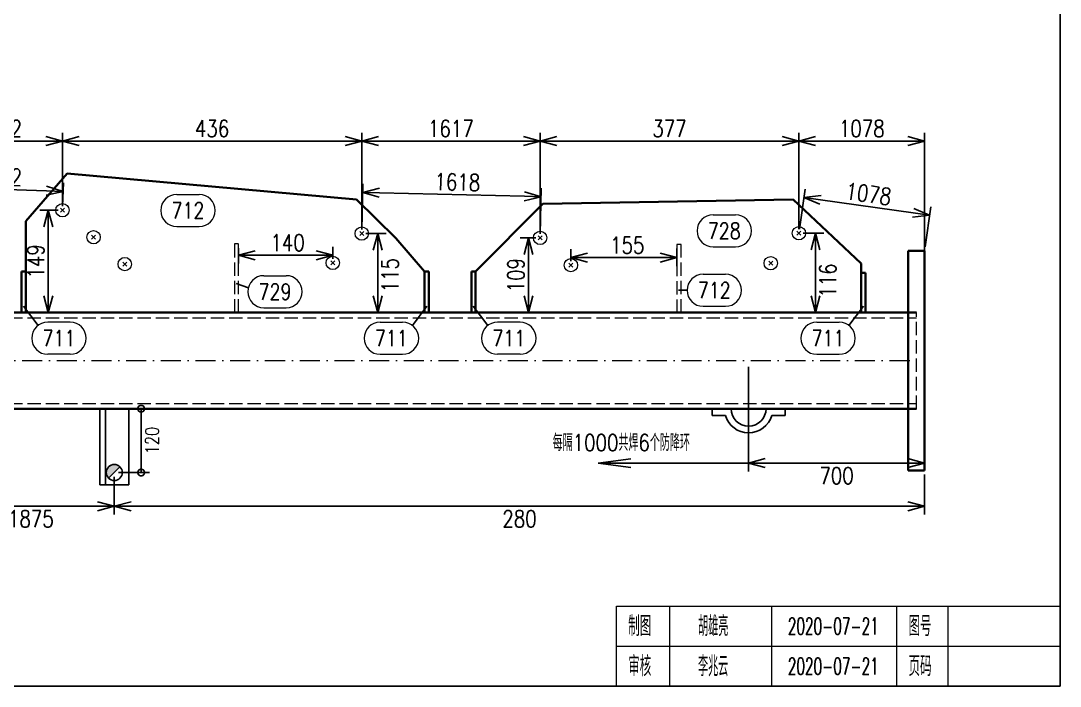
# Model space of a CAD drawing. Extents: x 1310 to 15542, y -76 to 8381.
# Drawn here: x 1657.7 to 1813.4, y 2203.8 to 2303.5 of the extents above; entities that cross this region are included whole.
import ezdxf
from ezdxf.enums import TextEntityAlignment as Align

# ---------------------------------------------------------------- set-up
doc = ezdxf.new("R2010")
doc.units = 0
doc.header["$MEASUREMENT"] = 0
doc.linetypes.add('一点画线', pattern=[5.2, 3, -1, 0.2, -1])
doc.linetypes.add('虚线', pattern=[2.75, 2, -0.75])
doc.layers.get('0').update_dxf_attribs({"linetype": 'CONTINUOUS', "lineweight": 25})
doc.layers.get('Defpoints').update_dxf_attribs({"linetype": 'CONTINUOUS'})
doc.layers.add('4', color=7, linetype='CONTINUOUS', lineweight=25)
doc.layers.add('5', color=7, linetype='CONTINUOUS', lineweight=25)
doc.styles.add('DimFont', font='simplex.shx', dxfattribs={"width": 0.8, "bigfont": 'gbhzfs.shx'})
doc.styles.get("Standard").update_dxf_attribs({"font": 'simplex.shx', "width": 0.7, "height": 3, "bigfont": 'gbhzfs.shx'})
doc.dimstyles.new('DHDxfDimStyleOpen30', dxfattribs={"dimtxt": 2.5, "dimasz": 2.5, "dimexe": 1.25, "dimexo": 0.625, "dimtad": 2, "dimtxsty": 'DimFont', "dimblk": 'OPEN30', "dimblk1": 'OPEN30', "dimblk2": 'OPEN30', "dimcen": 2.5, "dimadec": 0, "dimazin": 0, "dimtfac": 1, "dimtmove": 0, "dimatfit": 3, "dimfxl": 0, "dimarcsym": 0})

# ---------------------------------------------------------------- blocks, each defined once
blk = doc.blocks.new('板孔21.5')
at = {"layer": '5', "color": 7, "linetype": 'Continuous', "lineweight": 13}
for p, q in [((-0.3, -0.3), (0.3, 0.3)), ((0.3, -0.3), (-0.3, 0.3))]:
    blk.add_line(p, q, dxfattribs=at)
blk.add_circle((0, 0), 1, dxfattribs=at)
blk = doc.blocks.new('_OPEN30')
at = {"color": 0, "linetype": 'ByBlock', "lineweight": -2}
for p, q in [((-1, 0.268), (0, 0)), ((0, 0), (-1, -0.268)), ((0, 0), (-1, 0))]:
    blk.add_line(p, q, dxfattribs=at)
blk = doc.blocks.new('*D133')
at = {"layer": '5', "color": 96, "linetype": 'Continuous', "lineweight": -2}
for p, q in [((1774.36, 2272.3), (1775.2, 2278.27)), ((1777.5, 2276.68), (1791.38, 2274.74)), ((1793.19, 2269.66), (1794.02, 2275.63))]:
    blk.add_line(p, q, dxfattribs=at)
at = {"layer": 'Defpoints', "color": 0, "linetype": 'Continuous'}
for p in [(1793.85, 2274.39), (1774.27, 2271.68), (1793.1, 2269.05)]:
    blk.add_point(p, dxfattribs=at)
at = {"layer": '5', "color": 96, "linetype": 'Continuous', "lineweight": -2, "xscale": 2.5, "yscale": 2.5, "zscale": 2.5}
for p, rotation in [((1775.02, 2277.03), 172.0278878811526), ((1793.85, 2274.39), 352.0278878811527)]:
    blk.add_blockref('_OPEN30', p, dxfattribs=dict(at, rotation=rotation))
at = {"layer": '5', "color": 96, "linetype": 'Continuous', "lineweight": 18, "insert": (1784.7, 2277.57), "char_height": 2.5, "attachment_point": 5, "rotation": 352.0279, "line_spacing_factor": 0.6, "style": 'DimFont'}
blk.add_mtext('1078', dxfattribs=at)
blk = doc.blocks.new('*D137')
at = {"layer": '5', "color": 6, "linetype": 'Continuous', "lineweight": -2}
for p, q in [((1663.29, 2275.13), (1660.54, 2275.13)), ((1661.79, 2262.29), (1661.79, 2272.63)), ((1663.29, 2259.79), (1660.54, 2259.79))]:
    blk.add_line(p, q, dxfattribs=at)
at = {"layer": 'Defpoints', "color": 0, "linetype": 'Continuous'}
for p in [(1661.79, 2275.13), (1663.92, 2275.13), (1663.92, 2259.79)]:
    blk.add_point(p, dxfattribs=at)
at = {"layer": '5', "color": 6, "linetype": 'Continuous', "lineweight": -2, "xscale": 2.5, "yscale": 2.5, "zscale": 2.5}
for p, rotation in [((1661.79, 2275.13), 90), ((1661.79, 2259.79), 270)]:
    blk.add_blockref('_OPEN30', p, dxfattribs=dict(at, rotation=rotation))
at = {"layer": '5', "color": 6, "linetype": 'Continuous', "lineweight": 18, "insert": (1659.91, 2267.46), "char_height": 2.5, "attachment_point": 5, "rotation": 90, "line_spacing_factor": 0.6, "style": 'DimFont'}
blk.add_mtext('149', dxfattribs=at)
blk = doc.blocks.new('*D138')
at = {"layer": '5', "color": 6, "linetype": 'Continuous', "lineweight": -2}
for p, q in [((1709.38, 2271.63), (1712.4, 2271.63)), ((1711.15, 2262.29), (1711.15, 2269.13)), ((1709.38, 2259.79), (1712.4, 2259.79))]:
    blk.add_line(p, q, dxfattribs=at)
at = {"layer": 'Defpoints', "color": 0, "linetype": 'Continuous'}
for p in [(1708.76, 2271.63), (1711.15, 2271.63), (1708.76, 2259.79)]:
    blk.add_point(p, dxfattribs=at)
at = {"layer": '5', "color": 6, "linetype": 'Continuous', "lineweight": -2, "xscale": 2.5, "yscale": 2.5, "zscale": 2.5}
for p, rotation in [((1711.15, 2271.63), 90), ((1711.15, 2259.79), 270)]:
    blk.add_blockref('_OPEN30', p, dxfattribs=dict(at, rotation=rotation))
at = {"layer": '5', "color": 6, "linetype": 'Continuous', "lineweight": 18, "insert": (1713.02, 2265.39), "char_height": 2.5, "attachment_point": 5, "rotation": 90, "line_spacing_factor": 0.6, "style": 'DimFont'}
blk.add_mtext('115', dxfattribs=at)
blk = doc.blocks.new('*D139')
at = {"layer": '5', "color": 6, "linetype": 'Continuous', "lineweight": -2}
for p, q in [((1734.86, 2270.98), (1732.5, 2270.98)), ((1733.75, 2262.29), (1733.75, 2268.48)), ((1734.86, 2259.79), (1732.5, 2259.79))]:
    blk.add_line(p, q, dxfattribs=at)
at = {"layer": 'Defpoints', "color": 0, "linetype": 'Continuous'}
for p in [(1733.75, 2270.98), (1735.48, 2270.98), (1735.48, 2259.79)]:
    blk.add_point(p, dxfattribs=at)
at = {"layer": '5', "color": 6, "linetype": 'Continuous', "lineweight": -2, "xscale": 2.5, "yscale": 2.5, "zscale": 2.5}
for p, rotation in [((1733.75, 2270.98), 90), ((1733.75, 2259.79), 270)]:
    blk.add_blockref('_OPEN30', p, dxfattribs=dict(at, rotation=rotation))
at = {"layer": '5', "color": 6, "linetype": 'Continuous', "lineweight": 18, "insert": (1731.87, 2265.39), "char_height": 2.5, "attachment_point": 5, "rotation": 90, "line_spacing_factor": 0.6, "style": 'DimFont'}
blk.add_mtext('109', dxfattribs=at)
blk = doc.blocks.new('*D140')
at = {"layer": '5', "color": 6, "linetype": 'Continuous', "lineweight": -2}
for p, q in [((1774.9, 2271.68), (1778, 2271.68)), ((1776.75, 2262.29), (1776.75, 2269.18)), ((1774.9, 2259.79), (1778, 2259.79))]:
    blk.add_line(p, q, dxfattribs=at)
at = {"layer": 'Defpoints', "color": 0, "linetype": 'Continuous'}
for p in [(1774.27, 2271.68), (1776.75, 2271.68), (1774.27, 2259.79)]:
    blk.add_point(p, dxfattribs=at)
at = {"layer": '5', "color": 6, "linetype": 'Continuous', "lineweight": -2, "xscale": 2.5, "yscale": 2.5, "zscale": 2.5}
for p, rotation in [((1776.75, 2271.68), 90), ((1776.75, 2259.79), 270)]:
    blk.add_blockref('_OPEN30', p, dxfattribs=dict(at, rotation=rotation))
at = {"layer": '5', "color": 6, "linetype": 'Continuous', "lineweight": 18, "insert": (1778.62, 2264.59), "char_height": 2.5, "attachment_point": 5, "rotation": 90, "line_spacing_factor": 0.6, "style": 'DimFont'}
blk.add_mtext('116', dxfattribs=at)
blk = doc.blocks.new('*D142')
at = {"layer": '5', "color": 96, "linetype": 'Continuous', "lineweight": -2}
for p, q in [((1644.95, 2276.39), (1645.07, 2279.85)), ((1663.94, 2275.75), (1664.06, 2279.21)), ((1647.53, 2278.52), (1661.51, 2278.04))]:
    blk.add_line(p, q, dxfattribs=at)
at = {"layer": 'Defpoints', "color": 0, "linetype": 'Continuous'}
for p in [(1664.01, 2277.96), (1644.93, 2275.77), (1663.92, 2275.13)]:
    blk.add_point(p, dxfattribs=at)
at = {"layer": '5', "color": 96, "linetype": 'Continuous', "lineweight": -2, "xscale": 2.5, "yscale": 2.5, "zscale": 2.5}
for p, rotation in [((1645.03, 2278.6), 178.0551449607421), ((1664.01, 2277.96), 358.0551449607422)]:
    blk.add_blockref('_OPEN30', p, dxfattribs=dict(at, rotation=rotation))
at = {"layer": '5', "color": 96, "linetype": 'Continuous', "lineweight": 18, "insert": (1654.43, 2280.16), "char_height": 2.5, "attachment_point": 5, "rotation": 358.0551, "line_spacing_factor": 0.6, "style": 'DimFont'}
blk.add_mtext('1422', dxfattribs=at)
blk = doc.blocks.new('*D143')
at = {"layer": '5', "color": 96, "linetype": 'Continuous', "lineweight": -2}
for p, q in [((1708.78, 2272.25), (1708.94, 2279.06)), ((1711.41, 2277.75), (1733.14, 2277.22)), ((1735.5, 2271.61), (1735.66, 2278.41))]:
    blk.add_line(p, q, dxfattribs=at)
at = {"layer": 'Defpoints', "color": 0, "linetype": 'Continuous'}
for p in [(1735.63, 2277.16), (1708.76, 2271.63), (1735.48, 2270.98)]:
    blk.add_point(p, dxfattribs=at)
at = {"layer": '5', "color": 96, "linetype": 'Continuous', "lineweight": -2, "xscale": 2.5, "yscale": 2.5, "zscale": 2.5}
for p, rotation in [((1708.91, 2277.81), 178.6092637339684), ((1735.63, 2277.16), 358.6092637339684)]:
    blk.add_blockref('_OPEN30', p, dxfattribs=dict(at, rotation=rotation))
at = {"layer": '5', "color": 96, "linetype": 'Continuous', "lineweight": 18, "insert": (1723.1, 2279.34), "char_height": 2.5, "attachment_point": 5, "rotation": 358.6093, "line_spacing_factor": 0.6, "style": 'DimFont'}
blk.add_mtext('1618', dxfattribs=at)
blk = doc.blocks.new('*D147')
at = {"layer": '5', "color": 7, "linetype": 'Continuous', "lineweight": -2}
for p, q in [((1644.93, 2276.4), (1644.93, 2286.75)), ((1663.92, 2275.75), (1663.92, 2286.75)), ((1647.43, 2285.5), (1661.42, 2285.5))]:
    blk.add_line(p, q, dxfattribs=at)
at = {"layer": 'Defpoints', "color": 0, "linetype": 'Continuous'}
for p in [(1663.92, 2285.5), (1644.93, 2275.77), (1663.92, 2275.13)]:
    blk.add_point(p, dxfattribs=at)
at = {"layer": '5', "color": 7, "linetype": 'Continuous', "lineweight": -2, "xscale": 2.5, "yscale": 2.5, "zscale": 2.5, "rotation": 180}
blk.add_blockref('_OPEN30', (1644.93, 2285.5), dxfattribs=at)
at = {"layer": '5', "color": 7, "linetype": 'Continuous', "lineweight": -2, "xscale": 2.5, "yscale": 2.5, "zscale": 2.5}
blk.add_blockref('_OPEN30', (1663.92, 2285.5), dxfattribs=at)
at = {"layer": '5', "color": 7, "linetype": 'Continuous', "lineweight": 18, "insert": (1654.43, 2287.37), "char_height": 2.5, "attachment_point": 5, "line_spacing_factor": 0.6, "style": 'DimFont'}
blk.add_mtext('1422', dxfattribs=at)
blk = doc.blocks.new('*D148')
at = {"layer": '5', "color": 7, "linetype": 'Continuous', "lineweight": -2}
for p, q in [((1663.92, 2275.75), (1663.92, 2286.75)), ((1708.76, 2272.25), (1708.76, 2286.75)), ((1666.42, 2285.5), (1706.26, 2285.5))]:
    blk.add_line(p, q, dxfattribs=at)
at = {"layer": 'Defpoints', "color": 0, "linetype": 'Continuous'}
for p in [(1708.76, 2285.5), (1663.92, 2275.13), (1708.76, 2271.63)]:
    blk.add_point(p, dxfattribs=at)
at = {"layer": '5', "color": 7, "linetype": 'Continuous', "lineweight": -2, "xscale": 2.5, "yscale": 2.5, "zscale": 2.5, "rotation": 180}
blk.add_blockref('_OPEN30', (1663.92, 2285.5), dxfattribs=at)
at = {"layer": '5', "color": 7, "linetype": 'Continuous', "lineweight": -2, "xscale": 2.5, "yscale": 2.5, "zscale": 2.5}
blk.add_blockref('_OPEN30', (1708.76, 2285.5), dxfattribs=at)
at = {"layer": '5', "color": 7, "linetype": 'Continuous', "lineweight": 18, "insert": (1686.34, 2287.37), "char_height": 2.5, "attachment_point": 5, "line_spacing_factor": 0.6, "style": 'DimFont'}
blk.add_mtext('436', dxfattribs=at)
blk = doc.blocks.new('*D149')
at = {"layer": '5', "color": 7, "linetype": 'Continuous', "lineweight": -2}
for p, q in [((1708.76, 2272.25), (1708.76, 2286.75)), ((1735.48, 2271.61), (1735.48, 2286.75)), ((1711.26, 2285.5), (1732.98, 2285.5))]:
    blk.add_line(p, q, dxfattribs=at)
at = {"layer": 'Defpoints', "color": 0, "linetype": 'Continuous'}
for p in [(1735.48, 2285.5), (1708.76, 2271.63), (1735.48, 2270.98)]:
    blk.add_point(p, dxfattribs=at)
at = {"layer": '5', "color": 7, "linetype": 'Continuous', "lineweight": -2, "xscale": 2.5, "yscale": 2.5, "zscale": 2.5, "rotation": 180}
blk.add_blockref('_OPEN30', (1708.76, 2285.5), dxfattribs=at)
at = {"layer": '5', "color": 7, "linetype": 'Continuous', "lineweight": -2, "xscale": 2.5, "yscale": 2.5, "zscale": 2.5}
blk.add_blockref('_OPEN30', (1735.48, 2285.5), dxfattribs=at)
at = {"layer": '5', "color": 7, "linetype": 'Continuous', "lineweight": 18, "insert": (1722.12, 2287.37), "char_height": 2.5, "attachment_point": 5, "line_spacing_factor": 0.6, "style": 'DimFont'}
blk.add_mtext('1617', dxfattribs=at)
blk = doc.blocks.new('*D150')
at = {"layer": '5', "color": 7, "linetype": 'Continuous', "lineweight": -2}
for p, q in [((1735.48, 2271.61), (1735.48, 2286.75)), ((1774.27, 2272.31), (1774.27, 2286.75)), ((1737.98, 2285.5), (1771.77, 2285.5))]:
    blk.add_line(p, q, dxfattribs=at)
at = {"layer": 'Defpoints', "color": 0, "linetype": 'Continuous'}
for p in [(1774.27, 2285.5), (1735.48, 2270.98), (1774.27, 2271.68)]:
    blk.add_point(p, dxfattribs=at)
at = {"layer": '5', "color": 7, "linetype": 'Continuous', "lineweight": -2, "xscale": 2.5, "yscale": 2.5, "zscale": 2.5, "rotation": 180}
blk.add_blockref('_OPEN30', (1735.48, 2285.5), dxfattribs=at)
at = {"layer": '5', "color": 7, "linetype": 'Continuous', "lineweight": -2, "xscale": 2.5, "yscale": 2.5, "zscale": 2.5}
blk.add_blockref('_OPEN30', (1774.27, 2285.5), dxfattribs=at)
at = {"layer": '5', "color": 7, "linetype": 'Continuous', "lineweight": 18, "insert": (1754.88, 2287.37), "char_height": 2.5, "attachment_point": 5, "line_spacing_factor": 0.6, "style": 'DimFont'}
blk.add_mtext('377', dxfattribs=at)
blk = doc.blocks.new('*D151')
at = {"layer": '5', "color": 7, "linetype": 'Continuous', "lineweight": -2}
for p, q in [((1774.27, 2272.31), (1774.27, 2286.75)), ((1793.1, 2253.21), (1793.1, 2286.75)), ((1776.77, 2285.5), (1790.6, 2285.5))]:
    blk.add_line(p, q, dxfattribs=at)
at = {"layer": 'Defpoints', "color": 0, "linetype": 'Continuous'}
for p in [(1793.1, 2285.5), (1774.27, 2271.68), (1793.1, 2252.59)]:
    blk.add_point(p, dxfattribs=at)
at = {"layer": '5', "color": 7, "linetype": 'Continuous', "lineweight": -2, "xscale": 2.5, "yscale": 2.5, "zscale": 2.5, "rotation": 180}
blk.add_blockref('_OPEN30', (1774.27, 2285.5), dxfattribs=at)
at = {"layer": '5', "color": 7, "linetype": 'Continuous', "lineweight": -2, "xscale": 2.5, "yscale": 2.5, "zscale": 2.5}
blk.add_blockref('_OPEN30', (1793.1, 2285.5), dxfattribs=at)
at = {"layer": '5', "color": 7, "linetype": 'Continuous', "lineweight": 18, "insert": (1783.69, 2287.37), "char_height": 2.5, "attachment_point": 5, "line_spacing_factor": 0.6, "style": 'DimFont'}
blk.add_mtext('1078', dxfattribs=at)
blk = doc.blocks.new('*D152')
at = {"layer": '5', "color": 134, "linetype": 'Continuous', "lineweight": -2}
for p, q in [((1690.29, 2269.44), (1690.29, 2267.14)), ((1704.43, 2267.86), (1704.43, 2269.64)), ((1701.93, 2268.39), (1692.79, 2268.39))]:
    blk.add_line(p, q, dxfattribs=at)
at = {"layer": 'Defpoints', "color": 0, "linetype": 'Continuous'}
for p in [(1690.29, 2270.07), (1690.29, 2268.39), (1704.43, 2267.24)]:
    blk.add_point(p, dxfattribs=at)
at = {"layer": '5', "color": 134, "linetype": 'Continuous', "lineweight": -2, "xscale": 2.5, "yscale": 2.5, "zscale": 2.5, "rotation": 180}
blk.add_blockref('_OPEN30', (1690.29, 2268.39), dxfattribs=at)
at = {"layer": '5', "color": 134, "linetype": 'Continuous', "lineweight": -2, "xscale": 2.5, "yscale": 2.5, "zscale": 2.5}
blk.add_blockref('_OPEN30', (1704.43, 2268.39), dxfattribs=at)
at = {"layer": '5', "color": 134, "linetype": 'Continuous', "lineweight": 18, "insert": (1697.65, 2270.26), "char_height": 2.5, "attachment_point": 5, "line_spacing_factor": 0.6, "style": 'DimFont'}
blk.add_mtext('140', dxfattribs=at)
blk = doc.blocks.new('*D153')
at = {"layer": '5', "color": 134, "linetype": 'Continuous', "lineweight": -2}
for p, q in [((1740.11, 2267.52), (1740.11, 2269.27)), ((1755.98, 2269.39), (1755.98, 2266.77)), ((1742.61, 2268.02), (1753.48, 2268.02))]:
    blk.add_line(p, q, dxfattribs=at)
at = {"layer": 'Defpoints', "color": 0, "linetype": 'Continuous'}
for p in [(1755.98, 2270.01), (1755.98, 2268.02), (1740.11, 2266.89)]:
    blk.add_point(p, dxfattribs=at)
at = {"layer": '5', "color": 134, "linetype": 'Continuous', "lineweight": -2, "xscale": 2.5, "yscale": 2.5, "zscale": 2.5, "rotation": 180}
blk.add_blockref('_OPEN30', (1740.11, 2268.02), dxfattribs=at)
at = {"layer": '5', "color": 134, "linetype": 'Continuous', "lineweight": -2, "xscale": 2.5, "yscale": 2.5, "zscale": 2.5}
blk.add_blockref('_OPEN30', (1755.98, 2268.02), dxfattribs=at)
at = {"layer": '5', "color": 134, "linetype": 'Continuous', "lineweight": 18, "insert": (1748.55, 2269.89), "char_height": 2.5, "attachment_point": 5, "line_spacing_factor": 0.6, "style": 'DimFont'}
blk.add_mtext('155', dxfattribs=at)
blk = doc.blocks.new('_DotSmall')
at = {"color": 0, "linetype": 'ByBlock', "const_width": 0.5}
blk.add_lwpolyline([(-0.0625, 0, 1), (0.0625, 0, 1)], format="xyb", close=True, dxfattribs=at)
blk = doc.blocks.new('*D307')
at = {"layer": '5', "color": 6, "linetype": 'Continuous', "lineweight": -2}
for p, q in [((1674.47, 2245.39), (1676.96, 2245.39)), ((1675.71, 2235.82), (1675.71, 2245.39)), ((1672.32, 2235.82), (1676.96, 2235.82))]:
    blk.add_line(p, q, dxfattribs=at)
at = {"layer": 'Defpoints', "color": 0, "linetype": 'Continuous'}
for p in [(1673.85, 2245.39), (1675.71, 2245.39), (1671.69, 2235.82)]:
    blk.add_point(p, dxfattribs=at)
at = {"layer": '5', "color": 6, "linetype": 'Continuous', "lineweight": -2, "xscale": 2, "yscale": 2, "zscale": 2}
for p, rotation in [((1675.71, 2245.39), 90), ((1675.71, 2235.82), 270)]:
    blk.add_blockref('_DotSmall', p, dxfattribs=dict(at, rotation=rotation))
at = {"layer": '5', "color": 6, "linetype": 'Continuous', "lineweight": 18, "insert": (1677.34, 2240.61), "char_height": 2, "attachment_point": 5, "rotation": 90, "style": 'DimFont'}
blk.add_mtext('120', dxfattribs=at)
blk = doc.blocks.new('*D308')
at = {"color": 7, "linetype": 'Continuous', "lineweight": -2}
for p, q in [((1766.72, 2244.76), (1766.72, 2235.98)), ((1793.1, 2236.76), (1793.1, 2238.48)), ((1769.22, 2237.23), (1790.6, 2237.23))]:
    blk.add_line(p, q, dxfattribs=at)
at = {"layer": 'Defpoints', "color": 0, "linetype": 'Continuous'}
for p in [(1766.72, 2245.39), (1793.1, 2237.23), (1793.1, 2236.13)]:
    blk.add_point(p, dxfattribs=at)
at = {"color": 7, "linetype": 'Continuous', "lineweight": -2, "xscale": 2.5, "yscale": 2.5, "zscale": 2.5, "rotation": 180}
blk.add_blockref('_OPEN30', (1766.72, 2237.23), dxfattribs=at)
at = {"color": 7, "linetype": 'Continuous', "lineweight": -2, "xscale": 2.5, "yscale": 2.5, "zscale": 2.5}
blk.add_blockref('_OPEN30', (1793.1, 2237.23), dxfattribs=at)
at = {"color": 7, "linetype": 'Continuous', "lineweight": 18, "insert": (1779.91, 2235.35), "char_height": 2.5, "attachment_point": 5, "style": 'DimFont'}
blk.add_mtext('700', dxfattribs=at)
blk = doc.blocks.new('*D313')
at = {"color": 0, "linetype": 'Continuous', "lineweight": -2}
for p, q in [((1646.69, 2235.2), (1646.69, 2229.51)), ((1671.69, 2235.2), (1671.69, 2229.51)), ((1649.19, 2230.76), (1669.19, 2230.76))]:
    blk.add_line(p, q, dxfattribs=at)
at = {"layer": 'Defpoints', "color": 0, "linetype": 'Continuous'}
for p in [(1646.69, 2235.82), (1671.69, 2235.82), (1671.69, 2230.76)]:
    blk.add_point(p, dxfattribs=at)
at = {"color": 0, "linetype": 'Continuous', "lineweight": -2, "xscale": 2.5, "yscale": 2.5, "zscale": 2.5, "rotation": 180}
blk.add_blockref('_OPEN30', (1646.69, 2230.76), dxfattribs=at)
at = {"color": 0, "linetype": 'Continuous', "lineweight": -2, "xscale": 2.5, "yscale": 2.5, "zscale": 2.5}
blk.add_blockref('_OPEN30', (1671.69, 2230.76), dxfattribs=at)
at = {"color": 0, "linetype": 'Continuous', "insert": (1659.19, 2228.89), "char_height": 2.5, "attachment_point": 5, "style": 'DimFont'}
blk.add_mtext('1875', dxfattribs=at)
blk = doc.blocks.new('*D314')
at = {"color": 0, "linetype": 'Continuous', "lineweight": -2}
for p, q in [((1671.69, 2235.2), (1671.69, 2229.51)), ((1793.1, 2235.51), (1793.1, 2229.51)), ((1674.19, 2230.76), (1790.6, 2230.76))]:
    blk.add_line(p, q, dxfattribs=at)
at = {"layer": 'Defpoints', "color": 0, "linetype": 'Continuous'}
for p in [(1671.69, 2235.82), (1793.1, 2236.13), (1793.1, 2230.76)]:
    blk.add_point(p, dxfattribs=at)
at = {"color": 0, "linetype": 'Continuous', "lineweight": -2, "xscale": 2.5, "yscale": 2.5, "zscale": 2.5, "rotation": 180}
blk.add_blockref('_OPEN30', (1671.69, 2230.76), dxfattribs=at)
at = {"color": 0, "linetype": 'Continuous', "lineweight": -2, "xscale": 2.5, "yscale": 2.5, "zscale": 2.5}
blk.add_blockref('_OPEN30', (1793.1, 2230.76), dxfattribs=at)
at = {"color": 0, "linetype": 'Continuous', "insert": (1732.4, 2228.89), "char_height": 2.5, "attachment_point": 5, "style": 'DimFont'}
blk.add_mtext('280', dxfattribs=at)
blk = doc.blocks.new('CTDHK')
at = {"color": 0, "linetype": 'Continuous'}
for p, q in [((297, 210), (297, 0)), ((297, 0), (0, 0))]:
    blk.add_line(p, q, dxfattribs=at)

msp = doc.modelspace()

# ---------------------------------------------------------------- hatches: boundary and pattern name
msp.add_hatch(color=256).paths.add_polyline_path([(1670.491, 2235.825, 0.1989124), (1670.842, 2234.976), (1672.54, 2236.674, 0.6681786)])

# ---------------------------------------------------------------- linework, layer by layer
at = {"color": 0, "linetype": 'Continuous'}
for p, q in [((1689.934, 2264.169), (1691.785, 2263.48)), ((1756.238, 2263.155), (1757.503, 2263.143)), ((1658.075, 2260.728), (1660.261, 2257.853)), ((1718.532, 2260.728), (1716.346, 2257.853)), ((1725.481, 2260.728), (1727.667, 2257.853)), ((1783.959, 2260.728), (1781.773, 2257.853))]:
    msp.add_line(p, q, dxfattribs=at)
for p, q in [((1766.723, 2242.77), (1766.723, 2251.656)), ((1669.53, 2245.389), (1673.85, 2245.389)), ((1669.53, 2233.974), (1669.53, 2245.389)), ((1670.37, 2233.974), (1670.37, 2245.389)), ((1673.85, 2245.389), (1673.85, 2233.974)), ((1761.252, 2245.389), (1764.104, 2245.389)), ((1761.252, 2244.389), (1761.252, 2245.389)), ((1761.252, 2244.389), (1763.245, 2244.389)), ((1769.341, 2245.389), (1772.193, 2245.389)), ((1770.201, 2244.389), (1772.193, 2244.389)), ((1772.193, 2244.389), (1772.193, 2245.389)), ((1672.54, 2236.674), (1670.842, 2234.976)), ((1744.191, 2237.226), (1749.1, 2237.856)), ((1766.723, 2237.226), (1744.191, 2237.226)), ((1744.191, 2237.226), (1749.1, 2236.597)), ((1673.85, 2233.974), (1669.53, 2233.974))]:
    msp.add_line(p, q)
msp.add_circle((1671.691, 2235.825), 1.201)
for radius, start, end in [(3.619, 196.04206, 343.95794), (2.619, 180, 0)]:
    msp.add_arc((1766.723, 2245.389), radius, start, end)
at = {"layer": '4', "color": 1, "linetype": 'Continuous', "lineweight": 18}
for p, q in [((1746.922, 2215.801), (1813.422, 2215.801)), ((1746.922, 2203.801), (1746.922, 2215.801)), ((1754.922, 2203.801), (1754.922, 2215.801)), ((1770.222, 2203.801), (1770.222, 2215.801)), ((1788.922, 2203.801), (1788.922, 2215.801)), ((1796.622, 2203.801), (1796.622, 2215.801)), ((1746.922, 2209.801), (1813.422, 2209.801))]:
    msp.add_line(p, q, dxfattribs=at)
msp.add_lwpolyline([(1516.422, 2413.801), (1516.422, 2203.801), (1813.422, 2203.801), (1813.422, 2413.801)], close=True, dxfattribs=at)
at = {"layer": '5', "color": 7, "linetype": 'Continuous', "lineweight": 35}
for p, q in [((1658.418, 2273.483), (1664.611, 2280.645)), ((1664.611, 2280.645), (1707.997, 2276.716)), ((1707.997, 2276.716), (1713.856, 2270.938)), ((1725.824, 2265.96), (1735.897, 2276.107)), ((1735.897, 2276.107), (1773.395, 2276.749)), ((1773.395, 2276.749), (1783.616, 2267.123)), ((1658.418, 2273.483), (1658.418, 2259.789)), ((1713.856, 2270.938), (1718.189, 2265.96)), ((1790.633, 2269.046), (1793.102, 2269.046)), ((1790.633, 2236.131), (1790.633, 2269.046)), ((1793.102, 2269.046), (1793.102, 2236.131)), ((1783.616, 2267.123), (1783.616, 2259.789)), ((1657.8, 2259.789), (1657.8, 2265.954)), ((1657.8, 2265.954), (1658.418, 2265.954)), ((1658.418, 2259.789), (1658.418, 2265.96)), ((1718.189, 2265.96), (1718.189, 2259.789)), ((1718.806, 2265.954), (1718.189, 2265.954)), ((1718.189, 2265.954), (1718.189, 2259.789)), ((1718.806, 2259.789), (1718.806, 2265.954)), ((1725.206, 2259.789), (1725.206, 2265.954)), ((1725.206, 2265.954), (1725.824, 2265.954)), ((1725.824, 2259.789), (1725.824, 2265.96)), ((1725.824, 2265.954), (1725.824, 2259.789)), ((1783.616, 2265.96), (1783.616, 2259.789)), ((1784.233, 2265.741), (1783.616, 2265.741)), ((1784.233, 2259.789), (1784.233, 2265.741)), ((1791.868, 2259.789), (1548.665, 2259.789)), ((1718.189, 2259.789), (1658.418, 2259.789)), ((1783.616, 2259.789), (1725.824, 2259.789)), ((1548.665, 2245.389), (1791.868, 2245.389)), ((1793.102, 2236.131), (1790.633, 2236.131))]:
    msp.add_line(p, q, dxfattribs=at)
at = {"layer": '5', "color": 1, "linetype": 'Continuous', "lineweight": 18}
for p, q in [((1681.039, 2277.493), (1684.399, 2277.493)), ((1761.402, 2274.434), (1764.762, 2274.434)), ((1681.039, 2272.693), (1684.399, 2272.693)), ((1761.402, 2269.634), (1764.762, 2269.634)), ((1694.084, 2265.322), (1697.444, 2265.322)), ((1759.903, 2265.529), (1763.263, 2265.529)), ((1694.084, 2260.522), (1697.444, 2260.522)), ((1759.903, 2260.729), (1763.263, 2260.729)), ((1665.074, 2258.343), (1661.714, 2258.343)), ((1711.533, 2258.343), (1714.893, 2258.343)), ((1732.48, 2258.343), (1729.12, 2258.343)), ((1776.96, 2258.343), (1780.32, 2258.343)), ((1665.074, 2253.543), (1661.714, 2253.543)), ((1711.533, 2253.543), (1714.893, 2253.543)), ((1732.48, 2253.543), (1729.12, 2253.543)), ((1776.96, 2253.543), (1780.32, 2253.543))]:
    msp.add_line(p, q, dxfattribs=at)
at = {"layer": '5', "color": 7, "linetype": '虚线', "lineweight": 18}
for p, q in [((1690.291, 2270.069), (1689.673, 2270.069)), ((1689.673, 2270.069), (1689.673, 2259.789)), ((1690.291, 2259.789), (1690.291, 2270.069)), ((1756.601, 2270.012), (1755.984, 2270.012)), ((1755.984, 2270.012), (1755.984, 2259.789)), ((1756.601, 2259.789), (1756.601, 2270.012)), ((1548.665, 2258.989), (1791.868, 2258.989)), ((1791.868, 2245.389), (1791.868, 2259.789)), ((1548.665, 2246.189), (1791.868, 2246.189))]:
    msp.add_line(p, q, dxfattribs=at)
at = {"layer": '5', "color": 1, "linetype": '一点画线', "lineweight": 18}
msp.add_line((1548.665, 2252.589), (1791.868, 2252.589), dxfattribs=at)
at = {"layer": '5', "color": 1, "linetype": 'Continuous', "lineweight": 18}
for centre, start, end in [((1681.039, 2275.093), 90, 270), ((1684.399, 2275.093), 270, 90), ((1761.402, 2272.034), 90, 270), ((1764.762, 2272.034), 270, 90), ((1694.084, 2262.922), 90, 270), ((1697.444, 2262.922), 270, 90), ((1759.903, 2263.129), 90, 270), ((1763.263, 2263.129), 270, 90), ((1661.714, 2255.943), 90, 270), ((1665.074, 2255.943), 270, 90), ((1711.533, 2255.943), 90, 270), ((1714.893, 2255.943), 270, 90), ((1729.12, 2255.943), 90, 270), ((1732.48, 2255.943), 270, 90), ((1776.96, 2255.943), 90, 270), ((1780.32, 2255.943), 270, 90)]:
    msp.add_arc(centre, 2.4, start, end, dxfattribs=at)

# ---------------------------------------------------------------- block references
at = {"color": 2, "linetype": 'Continuous'}
msp.add_blockref('CTDHK', (1516.422, 2203.801), dxfattribs=at)
at = {"layer": '5', "color": 7, "linetype": 'Continuous', "lineweight": 35}
for p in [(1663.917, 2275.126), (1708.76, 2271.63), (1774.274, 2271.682), (1668.586, 2271.089), (1735.484, 2270.981), (1673.254, 2267.053), (1704.427, 2267.236), (1740.108, 2266.894), (1770.043, 2267.19)]:
    msp.add_blockref('板孔21.5', p, dxfattribs=at)

# ---------------------------------------------------------------- texts
at = {"color": 1, "linetype": 'Continuous', "lineweight": 18, "width": 0.8}
msp.add_text('每隔1000共焊6个防降环', height=2.5, dxfattribs=at).set_placement((1747.654, 2240.44), align=Align.MIDDLE)
at = {"layer": '4', "color": 1, "linetype": 'Continuous', "lineweight": 13}
for s, height, width, p in [('制图', 3, 0.8, (1750.422, 2212.801)), ('胡雄亮', 3, 0.7, (1761.422, 2212.801)), ('2020-07-21', 2.5, 0.6, (1779.422, 2212.801)), ('图号', 3, 0.8, (1792.422, 2212.801)), ('审核', 3, 0.8, (1750.422, 2206.801)), ('李兆云', 3, 0.7, (1761.422, 2206.801)), ('2020-07-21', 2.5, 0.6, (1779.422, 2206.801)), ('页码', 3, 0.8, (1792.422, 2206.801))]:
    msp.add_text(s, height=height, dxfattribs=dict(at, width=width)).set_placement(p, align=Align.MIDDLE_CENTER)
at = {"layer": '5', "color": 1, "linetype": 'Continuous', "lineweight": 18, "width": 0.8}
for s, p in [('712', (1682.719, 2275.093)), ('728', (1763.082, 2272.034)), ('729', (1695.764, 2262.922)), ('712', (1761.583, 2263.129)), ('711', (1663.394, 2255.943)), ('711', (1713.213, 2255.943)), ('711', (1730.8, 2255.943)), ('711', (1778.64, 2255.943))]:
    msp.add_text(s, height=2.4, dxfattribs=at).set_placement(p, align=Align.MIDDLE_CENTER)

# ---------------------------------------------------------------- dimensions: what is measured, and where the dimension line sits
at = {"color": 7, "linetype": 'Continuous', "lineweight": 18}
dim = msp.add_linear_dim(base=(1793.102, 2237.226), p1=(1766.723, 2245.389), p2=(1793.102, 2236.131), text='700', dimstyle='DHDxfDimStyleOpen30', override={"dimclrd": 7, "dimclre": 7, "dimclrt": 7}, dxfattribs=at)
dim.commit()
dim.dimension.update_dxf_attribs({"geometry": '*D308', "text_midpoint": (1779.912, 2237.226), "dimtype": 160})
at = {"color": 0, "linetype": 'Continuous'}
for base, p1, p2, text, picture, middle in [((1671.691, 2230.765), (1646.691, 2235.825), (1671.691, 2235.825), '1875', '*D313', (1659.191, 2228.89)), ((1793.102, 2230.765), (1671.691, 2235.825), (1793.102, 2236.131), '280', '*D314', (1732.397, 2228.89))]:
    dim = msp.add_linear_dim(base=base, p1=p1, p2=p2, text=text, dimstyle='DHDxfDimStyleOpen30', override={"dimtmove": 1}, dxfattribs=at)
    dim.commit()
    dim.dimension.update_dxf_attribs({"geometry": picture, "text_midpoint": middle})
at = {"layer": '5', "color": 7, "linetype": 'Continuous', "lineweight": 18}
for base, p1, p2, text, picture, middle in [((1663.917, 2285.497), (1644.933, 2275.77), (1663.917, 2275.126), '1422', '*D147', (1654.425, 2285.497)), ((1708.76, 2285.497), (1663.917, 2275.126), (1708.76, 2271.63), '436', '*D148', (1686.339, 2285.497)), ((1735.484, 2285.497), (1708.76, 2271.63), (1735.484, 2270.981), '1617', '*D149', (1722.122, 2285.497)), ((1774.274, 2285.497), (1735.484, 2270.981), (1774.274, 2271.682), '377', '*D150', (1754.879, 2285.497)), ((1793.102, 2285.497), (1774.274, 2271.682), (1793.102, 2252.589), '1078', '*D151', (1783.688, 2285.497))]:
    dim = msp.add_linear_dim(base=base, p1=p1, p2=p2, text=text, dimstyle='DHDxfDimStyleOpen30', override={"dimtxt": 2.5, "dimclrd": 7, "dimclre": 7, "dimclrt": 7}, dxfattribs=at)
    dim.commit()
    dim.dimension.update_dxf_attribs({"geometry": picture, "text_midpoint": middle, "dimtype": 160})
at = {"layer": '5', "color": 96, "linetype": 'Continuous', "lineweight": 18}
for base, p1, p2, angle, text, picture, middle in [((1664.013, 2277.958), (1644.933, 2275.77), (1663.917, 2275.126), 358.05514, '1422', '*D142', (1654.363, 2278.285)), ((1735.634, 2277.157), (1708.76, 2271.63), (1735.484, 2270.981), 358.60926, '1618', '*D143', (1723.05, 2277.463)), ((1793.851, 2274.393), (1774.274, 2271.682), (1793.102, 2269.046), 352.02789, '1078', '*D133', (1784.437, 2275.711))]:
    dim = msp.add_linear_dim(base=base, p1=p1, p2=p2, angle=angle, text=text, dimstyle='DHDxfDimStyleOpen30', override={"dimtxt": 2.5, "dimclrd": 96, "dimclre": 96, "dimclrt": 96}, dxfattribs=at)
    dim.commit()
    dim.dimension.update_dxf_attribs({"geometry": picture, "text_midpoint": middle, "dimtype": 161})
at = {"layer": '5', "color": 6, "linetype": 'Continuous', "lineweight": 18}
for base, p1, p2, text, picture, middle in [((1661.789, 2275.126), (1663.917, 2259.789), (1663.917, 2275.126), '149', '*D137', (1661.789, 2267.457)), ((1711.148, 2271.63), (1708.76, 2259.789), (1708.76, 2271.63), '115', '*D138', (1711.148, 2265.389)), ((1733.748, 2270.981), (1735.484, 2259.789), (1735.484, 2270.981), '109', '*D139', (1733.748, 2265.389)), ((1776.748, 2271.682), (1774.274, 2259.789), (1774.274, 2271.682), '116', '*D140', (1776.748, 2264.589))]:
    dim = msp.add_linear_dim(base=base, p1=p1, p2=p2, angle=90, text=text, dimstyle='DHDxfDimStyleOpen30', override={"dimtxt": 2.5, "dimclrd": 6, "dimclre": 6, "dimclrt": 6}, dxfattribs=at)
    dim.commit()
    dim.dimension.update_dxf_attribs({"geometry": picture, "text_midpoint": middle, "dimtype": 161})
at = {"layer": '5', "color": 134, "linetype": 'Continuous', "lineweight": 18}
for base, p1, p2, text, picture, middle in [((1690.291, 2268.386), (1704.427, 2267.236), (1690.291, 2270.069), '140', '*D152', (1697.648, 2268.386)), ((1755.984, 2268.018), (1740.108, 2266.894), (1755.984, 2270.012), '155', '*D153', (1748.546, 2268.018))]:
    dim = msp.add_linear_dim(base=base, p1=p1, p2=p2, text=text, dimstyle='DHDxfDimStyleOpen30', override={"dimtxt": 2.5, "dimclrd": 134, "dimclre": 134, "dimclrt": 134}, dxfattribs=at)
    dim.commit()
    dim.dimension.update_dxf_attribs({"geometry": picture, "text_midpoint": middle, "dimtype": 160})
at = {"layer": '5', "color": 6, "linetype": 'Continuous', "lineweight": 18}
dim = msp.add_linear_dim(base=(1675.713, 2245.389), p1=(1671.691, 2235.825), p2=(1673.85, 2245.389), angle=90, text='120', dimstyle='DHDxfDimStyleOpen30', override={"dimtxt": 2, "dimasz": 2, "dimblk1": 'DotSmall', "dimblk2": 'DotSmall', "dimsah": 1, "dimclrd": 6, "dimclre": 6, "dimclrt": 6}, dxfattribs=at)
dim.commit()
dim.dimension.update_dxf_attribs({"geometry": '*D307', "text_midpoint": (1677.338, 2240.607)})

doc.saveas('drawing.dxf')
